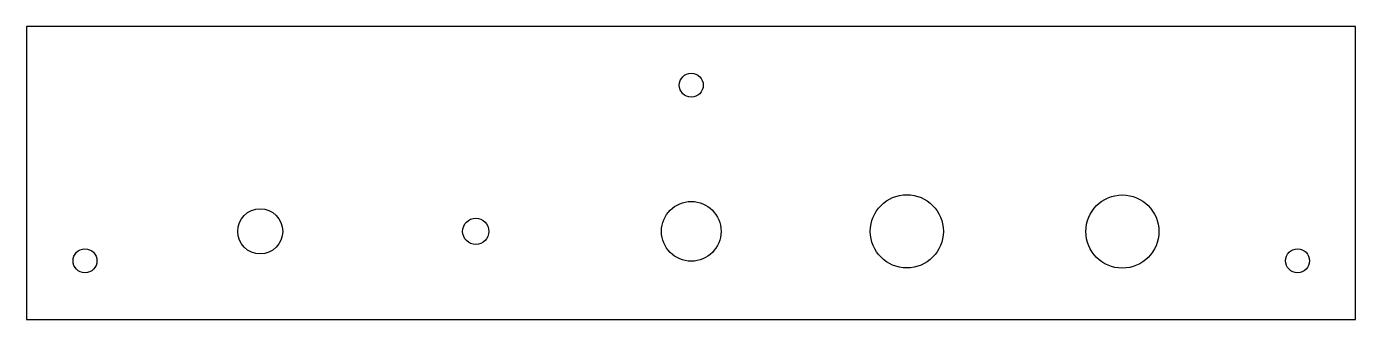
# Model space of a CAD drawing. Header units: millimetres. Extents: x 7910 to 8488, y -5160 to -5033.
import ezdxf

# ---------------------------------------------------------------- set-up
doc = ezdxf.new("R2010")
doc.units = ezdxf.units.MM
doc.header["$MEASUREMENT"] = 0
doc.layers.add('AM_0', color=7, linetype='Continuous')

msp = doc.modelspace()

# ---------------------------------------------------------------- linework, layer by layer
at = {"layer": 'AM_0', "color": 0}
for p, q in [((8487.89, -5032.68), (7910.04, -5032.68)), ((7910.04, -5032.68), (7910.04, -5159.68)), ((8487.89, -5159.68), (8487.89, -5032.68)), ((7910.04, -5159.68), (8487.89, -5159.68))]:
    msp.add_line(p, q, dxfattribs=at)
for centre, radius in [((8199.09, -5058.08), 5.21), ((8292.82, -5121.49), 15.88), ((8386.54, -5121.58), 15.88), ((8011.64, -5121.49), 9.78), ((8199.09, -5121.49), 12.95), ((8105.37, -5121.49), 5.71), ((7935.44, -5134.28), 5.21), ((8462.74, -5134.28), 5.21)]:
    msp.add_circle(centre, radius, dxfattribs=at)

doc.saveas('drawing.dxf')
